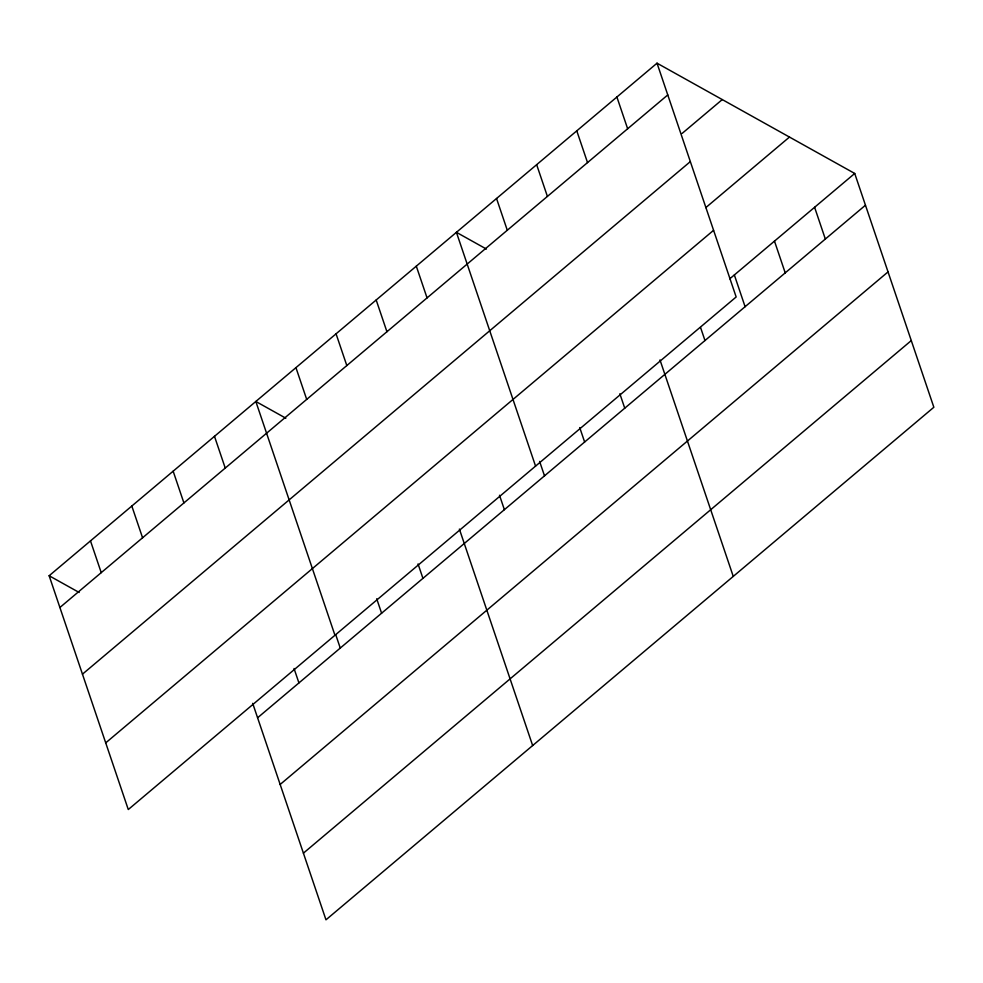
<?xml version="1.0" encoding="UTF-8"?>
<svg xmlns="http://www.w3.org/2000/svg" width="983" height="983" viewBox="0 0 983 983"><rect width="100%" height="100%" fill="white"/><g stroke="black" fill="none" stroke-linecap="round" stroke-linejoin="round"><path stroke-width="1.47" d="M657.025 63.182L736.156 296.977L128.281 809.537L49.15 575.743L657.025 63.182L854.719 173.463L933.85 407.257L325.975 919.818L252.705 703.349M59.902 607.494L667.764 94.933M682.141 133.405L722.259 99.578M82.461 674.166L690.336 161.605M705.794 207.622L789.472 137.067M105.722 742.865L713.584 230.305M729.767 278.816L854.719 173.463M257.595 717.774L865.458 205.214M280.167 784.459L888.03 271.898M303.415 853.146L911.278 340.585M486.438 249.068L456.419 232.32L535.563 466.126M285.832 418.205L255.826 401.469L334.957 635.264M49.15 575.743L79.156 592.479M814.6 207.29L825.339 239.053M774.481 241.118L785.22 272.881M734.35 274.945L745.102 306.708M700.584 327.548L704.983 340.536M616.894 97.01L627.645 128.761M659.986 359.925L733.257 576.407M576.775 130.837L587.527 162.6M619.855 393.753L624.746 408.191M536.657 164.665L547.408 196.428M579.737 427.593L584.627 442.018M496.538 198.492L507.289 230.255M539.618 461.42L544.508 475.846M499.499 495.248L504.39 509.685M416.3 266.16L427.052 297.91M459.38 529.075L532.651 745.544M376.182 299.987L386.933 331.738M418.045 563.923L422.936 578.36M336.063 333.815L346.815 365.565M376.71 598.782L381.601 613.22M295.944 367.642L306.696 399.393M335.867 635.079L340.265 648.067M294.04 668.489L298.93 682.927M214.491 436.329L225.242 468.08M173.155 471.176L183.907 502.94M131.82 506.036L142.572 537.787M90.485 540.883L101.237 572.647"/></g></svg>
